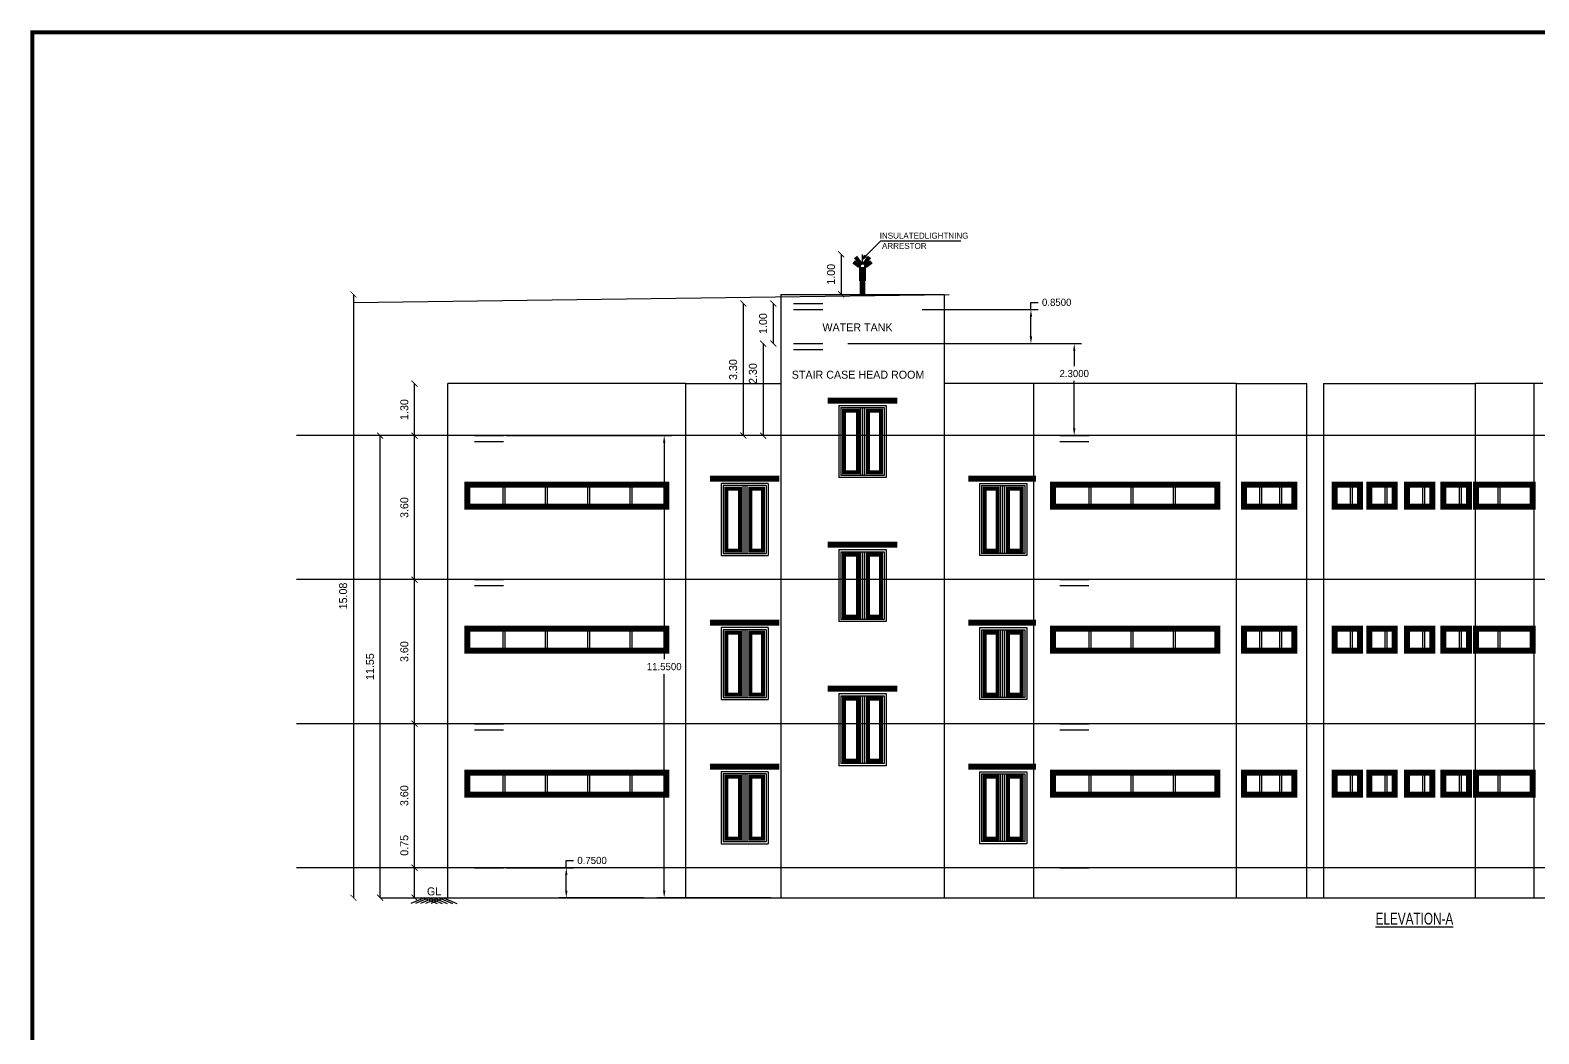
# Model space of a CAD drawing. Header units: metres. Extents: x 6101839 to 6102590, y -6659932 to -6659648.
# Drawn here: x 6101913.15 to 6101950.87, y -6659906.48 to -6659881.4 of the extents above; entities that cross this region are included whole.
import ezdxf

# ---------------------------------------------------------------- set-up
doc = ezdxf.new("R2010")
doc.units = ezdxf.units.M
doc.header["$LTSCALE"] = 500
doc.header["$MEASUREMENT"] = 0
doc.layers.get('0').update_dxf_attribs({"linetype": 'CONTINUOUS'})
doc.layers.get('Defpoints').update_dxf_attribs({"linetype": 'CONTINUOUS'})
for name, color, linetype in [('BLK_1_HT_OF_BLDG', 5, 'CONTINUOUS'), ('BLK_1_PLINTH_HEIGHT', 7, 'CONTINUOUS'), ('BLK_1_ROOF_WATER_TANK_HT', 235, 'CONTINUOUS'), ('BLK_1_STAIR_HEADROOM', 55, 'CONTINUOUS'), ('ED', 30, 'CONTINUOUS'), ('HATCH', 15, 'CONTINUOUS'), ('T E X T', 7, 'CONTINUOUS'), ('TEXT', 4, 'CONTINUOUS'), ('TITLE', 7, 'CONTINUOUS'), ('W A L L', 125, 'CONTINUOUS'), ('wall1', 125, 'CONTINUOUS'), ('WIN', 252, 'CONTINUOUS')]:
    doc.layers.add(name, color=color, linetype=linetype)
doc.styles.get("Standard").update_dxf_attribs({"font": 'GOTHIC.TTF'})
doc.styles.add('TITLE1', font='GOTHIC.TTF', dxfattribs={"width": 0.75, "height": 0.2})
doc.styles.add('USA TEXT', font='GOTHIC.TTF')
doc.dimstyles.new('1-100-ED', dxfattribs={"dimtxt": 0.2, "dimasz": 0.15, "dimexe": 0.18, "dimexo": 0.0625, "dimgap": 0.15, "dimtad": 1, "dimzin": 0, "dimdsep": 46, "dimtxsty": 'USA TEXT', "dimblk": 'ARCHTICK', "dimcen": 0.1, "dimse1": 1, "dimse2": 1, "dimclrd": 256, "dimclrt": 256, "dimadec": 0, "dimazin": 0, "dimtfac": 1, "dimtofl": 0, "dimtmove": 0, "dimatfit": 3, "dimldrblk": 'ARCHTICK', "dimfxl": 0.18, "dimtolj": 1, "dimtzin": 0, "dimarcsym": 0})
doc.dimstyles.get("Standard").update_dxf_attribs({"dimtxt": 0.18, "dimasz": 0.18, "dimexe": 0.18, "dimexo": 0.0625, "dimgap": 0.09, "dimtad": 0, "dimtih": 1, "dimtoh": 1, "dimdec": 4, "dimzin": 0, "dimdsep": 46, "dimtxsty": 'Standard', "dimcen": 0.09, "dimadec": 0, "dimazin": 0, "dimtfac": 1, "dimtdec": 4, "dimtofl": 0, "dimtmove": 0, "dimatfit": 3, "dimfxl": 1, "dimtolj": 1, "dimtzin": 0, "dimarcsym": 0})

# ---------------------------------------------------------------- blocks, each defined once
blk = doc.blocks.new('_ArchTick')
at = {"color": 0, "linetype": 'ByBlock', "const_width": 0.15}
blk.add_lwpolyline([(-0.5, -0.5), (0.5, 0.5)], dxfattribs=at)
blk = doc.blocks.new('*D38')
at = {"layer": 'Defpoints', "color": 0, "transparency": 16777216}
for p in [(6101922.761, -6659902.332), (6101923.593, -6659902.332), (6101923.593, -6659903.082)]:
    blk.add_point(p, dxfattribs=at)
at = {"layer": 'ED', "lineweight": -2, "transparency": 16777216}
for p, q in [((6101922.761, -6659902.332), (6101922.761, -6659901.363)), ((6101922.761, -6659903.082), (6101922.761, -6659902.332))]:
    blk.add_line(p, q, dxfattribs=at)
at = {"layer": 'ED', "lineweight": -2, "transparency": 16777216, "xscale": 0.15, "yscale": 0.15, "zscale": 0.15}
for p, rotation in [((6101922.761, -6659902.332), 90), ((6101922.761, -6659903.082), 270)]:
    blk.add_blockref('_ArchTick', p, dxfattribs=dict(at, rotation=rotation))
at = {"layer": 'ED', "transparency": 16777216, "insert": (6101922.506, -6659901.773), "char_height": 0.2, "attachment_point": 5, "rotation": 90, "style": 'USA TEXT'}
blk.add_mtext('\\A1;0.75', dxfattribs=at)
blk = doc.blocks.new('*D39')
at = {"layer": 'Defpoints', "color": 0, "transparency": 16777216}
for p in [(6101922.761, -6659898.732), (6101923.593, -6659898.732), (6101923.593, -6659902.332)]:
    blk.add_point(p, dxfattribs=at)
at = {"layer": 'ED', "lineweight": -2, "transparency": 16777216}
blk.add_line((6101922.761, -6659902.332), (6101922.761, -6659898.732), dxfattribs=at)
at = {"layer": 'ED', "lineweight": -2, "transparency": 16777216, "xscale": 0.15, "yscale": 0.15, "zscale": 0.15}
for p, rotation in [((6101922.761, -6659898.732), 90), ((6101922.761, -6659902.332), 270)]:
    blk.add_blockref('_ArchTick', p, dxfattribs=dict(at, rotation=rotation))
at = {"layer": 'ED', "transparency": 16777216, "insert": (6101922.506, -6659900.532), "char_height": 0.2, "attachment_point": 5, "rotation": 90, "style": 'USA TEXT'}
blk.add_mtext('\\A1;3.60', dxfattribs=at)
blk = doc.blocks.new('*D40')
at = {"layer": 'Defpoints', "color": 0, "transparency": 16777216}
for p in [(6101922.761, -6659895.132), (6101923.593, -6659895.132), (6101923.593, -6659898.732)]:
    blk.add_point(p, dxfattribs=at)
at = {"layer": 'ED', "lineweight": -2, "transparency": 16777216}
blk.add_line((6101922.761, -6659898.732), (6101922.761, -6659895.132), dxfattribs=at)
at = {"layer": 'ED', "lineweight": -2, "transparency": 16777216, "xscale": 0.15, "yscale": 0.15, "zscale": 0.15}
for p, rotation in [((6101922.761, -6659895.132), 90), ((6101922.761, -6659898.732), 270)]:
    blk.add_blockref('_ArchTick', p, dxfattribs=dict(at, rotation=rotation))
at = {"layer": 'ED', "transparency": 16777216, "insert": (6101922.506, -6659896.932), "char_height": 0.2, "attachment_point": 5, "rotation": 90, "style": 'USA TEXT'}
blk.add_mtext('\\A1;3.60', dxfattribs=at)
blk = doc.blocks.new('*D41')
at = {"layer": 'Defpoints', "color": 0, "transparency": 16777216}
for p in [(6101922.761, -6659891.532), (6101923.593, -6659891.532), (6101923.593, -6659895.132)]:
    blk.add_point(p, dxfattribs=at)
at = {"layer": 'ED', "lineweight": -2, "transparency": 16777216}
blk.add_line((6101922.761, -6659895.132), (6101922.761, -6659891.532), dxfattribs=at)
at = {"layer": 'ED', "lineweight": -2, "transparency": 16777216, "xscale": 0.15, "yscale": 0.15, "zscale": 0.15}
for p, rotation in [((6101922.761, -6659891.532), 90), ((6101922.761, -6659895.132), 270)]:
    blk.add_blockref('_ArchTick', p, dxfattribs=dict(at, rotation=rotation))
at = {"layer": 'ED', "transparency": 16777216, "insert": (6101922.506, -6659893.332), "char_height": 0.2, "attachment_point": 5, "rotation": 90, "style": 'USA TEXT'}
blk.add_mtext('\\A1;3.60', dxfattribs=at)
blk = doc.blocks.new('*D42')
at = {"layer": 'Defpoints', "color": 0, "transparency": 16777216}
for p in [(6101922.761, -6659890.232), (6101923.593, -6659890.232), (6101923.593, -6659891.532)]:
    blk.add_point(p, dxfattribs=at)
at = {"layer": 'ED', "lineweight": -2, "transparency": 16777216}
blk.add_line((6101922.761, -6659891.532), (6101922.761, -6659890.232), dxfattribs=at)
at = {"layer": 'ED', "lineweight": -2, "transparency": 16777216, "xscale": 0.15, "yscale": 0.15, "zscale": 0.15}
for p, rotation in [((6101922.761, -6659890.232), 90), ((6101922.761, -6659891.532), 270)]:
    blk.add_blockref('_ArchTick', p, dxfattribs=dict(at, rotation=rotation))
at = {"layer": 'ED', "transparency": 16777216, "insert": (6101922.506, -6659890.882), "char_height": 0.2, "attachment_point": 5, "rotation": 90, "style": 'USA TEXT'}
blk.add_mtext('\\A1;1.30', dxfattribs=at)
blk = doc.blocks.new('*D43')
at = {"layer": 'Defpoints', "color": 0, "transparency": 16777216}
for p in [(6101930.981, -6659888.232), (6101932.43, -6659888.232), (6101932.43, -6659891.532)]:
    blk.add_point(p, dxfattribs=at)
at = {"layer": 'ED', "lineweight": -2, "transparency": 16777216}
blk.add_line((6101930.981, -6659891.532), (6101930.981, -6659888.232), dxfattribs=at)
at = {"layer": 'ED', "lineweight": -2, "transparency": 16777216, "xscale": 0.15, "yscale": 0.15, "zscale": 0.15}
for p, rotation in [((6101930.981, -6659888.232), 90), ((6101930.981, -6659891.532), 270)]:
    blk.add_blockref('_ArchTick', p, dxfattribs=dict(at, rotation=rotation))
at = {"layer": 'ED', "transparency": 16777216, "insert": (6101930.726, -6659889.882), "char_height": 0.2, "attachment_point": 5, "rotation": 90, "style": 'USA TEXT'}
blk.add_mtext('\\A1;3.30', dxfattribs=at)
blk = doc.blocks.new('*D44')
at = {"layer": 'Defpoints', "color": 0, "transparency": 16777216}
for p in [(6101933.96, -6659887.002), (6101933.428, -6659888.002), (6101933.96, -6659888.002)]:
    blk.add_point(p, dxfattribs=at)
at = {"layer": 'ED', "lineweight": -2, "transparency": 16777216}
blk.add_line((6101933.428, -6659887.002), (6101933.428, -6659888.002), dxfattribs=at)
at = {"layer": 'ED', "lineweight": -2, "transparency": 16777216, "xscale": 0.15, "yscale": 0.15, "zscale": 0.15}
for p, rotation in [((6101933.428, -6659887.002), 90), ((6101933.428, -6659888.002), 270)]:
    blk.add_blockref('_ArchTick', p, dxfattribs=dict(at, rotation=rotation))
at = {"layer": 'ED', "transparency": 16777216, "insert": (6101933.173, -6659887.502), "char_height": 0.2, "attachment_point": 5, "rotation": 90, "style": 'USA TEXT'}
blk.add_mtext('\\A1;1.00', dxfattribs=at)
blk = doc.blocks.new('*D45')
at = {"layer": 'Defpoints', "color": 0, "transparency": 16777216}
for p in [(6101921.902, -6659891.532), (6101923.593, -6659891.532), (6101923.593, -6659903.082)]:
    blk.add_point(p, dxfattribs=at)
at = {"layer": 'ED', "lineweight": -2, "transparency": 16777216}
blk.add_line((6101921.902, -6659903.082), (6101921.902, -6659891.532), dxfattribs=at)
at = {"layer": 'ED', "lineweight": -2, "transparency": 16777216, "xscale": 0.15, "yscale": 0.15, "zscale": 0.15}
for p, rotation in [((6101921.902, -6659891.532), 90), ((6101921.902, -6659903.082), 270)]:
    blk.add_blockref('_ArchTick', p, dxfattribs=dict(at, rotation=rotation))
at = {"layer": 'ED', "transparency": 16777216, "insert": (6101921.649, -6659897.307), "char_height": 0.2, "attachment_point": 5, "rotation": 90, "style": 'USA TEXT'}
blk.add_mtext('\\A1;11.55', dxfattribs=at)
blk = doc.blocks.new('*D46')
at = {"layer": 'Defpoints', "color": 0, "transparency": 16777216}
for p in [(6101932.599, -6659888.232), (6101931.73, -6659889.232), (6101932.599, -6659889.232)]:
    blk.add_point(p, dxfattribs=at)
at = {"layer": 'ED', "lineweight": -2, "transparency": 16777216}
blk.add_line((6101931.73, -6659888.232), (6101931.73, -6659889.232), dxfattribs=at)
at = {"layer": 'ED', "lineweight": -2, "transparency": 16777216, "xscale": 0.15, "yscale": 0.15, "zscale": 0.15}
for p, rotation in [((6101931.73, -6659888.232), 90), ((6101931.73, -6659889.232), 270)]:
    blk.add_blockref('_ArchTick', p, dxfattribs=dict(at, rotation=rotation))
at = {"layer": 'ED', "transparency": 16777216, "insert": (6101931.475, -6659888.732), "char_height": 0.2, "attachment_point": 5, "rotation": 90, "style": 'USA TEXT'}
blk.add_mtext('\\A1;1.00', dxfattribs=at)
blk = doc.blocks.new('*D47')
at = {"layer": 'Defpoints', "color": 0, "transparency": 16777216}
for p in [(6101932.599, -6659889.232), (6101931.475, -6659891.532), (6101932.698, -6659891.532)]:
    blk.add_point(p, dxfattribs=at)
at = {"layer": 'ED', "lineweight": -2, "transparency": 16777216}
blk.add_line((6101931.475, -6659889.232), (6101931.475, -6659891.532), dxfattribs=at)
at = {"layer": 'ED', "lineweight": -2, "transparency": 16777216, "xscale": 0.15, "yscale": 0.15, "zscale": 0.15}
for p, rotation in [((6101931.475, -6659889.232), 90), ((6101931.475, -6659891.532), 270)]:
    blk.add_blockref('_ArchTick', p, dxfattribs=dict(at, rotation=rotation))
at = {"layer": 'ED', "transparency": 16777216, "insert": (6101931.22, -6659889.982), "char_height": 0.2, "attachment_point": 5, "rotation": 90, "style": 'USA TEXT'}
blk.add_mtext('\\A1;2.30', dxfattribs=at)
blk = doc.blocks.new('*D37')
at = {"layer": 'Defpoints', "color": 0, "transparency": 16777216}
for p in [(6101931.918, -6659888.002), (6101921.232, -6659903.082), (6101931.918, -6659903.082)]:
    blk.add_point(p, dxfattribs=at)
at = {"layer": 'ED', "lineweight": -2, "transparency": 16777216}
blk.add_line((6101921.232, -6659888.002), (6101921.232, -6659903.082), dxfattribs=at)
at = {"layer": 'ED', "lineweight": -2, "transparency": 16777216, "xscale": 0.15, "yscale": 0.15, "zscale": 0.15}
for p, rotation in [((6101921.232, -6659888.002), 90), ((6101921.232, -6659903.082), 270)]:
    blk.add_blockref('_ArchTick', p, dxfattribs=dict(at, rotation=rotation))
at = {"layer": 'ED', "transparency": 16777216, "insert": (6101920.977, -6659895.542), "char_height": 0.2, "attachment_point": 5, "rotation": 90, "style": 'USA TEXT'}
blk.add_mtext('\\A1;15.08', dxfattribs=at)
blk = doc.blocks.new('*D1274')
at = {"layer": 'BLK_1_STAIR_HEADROOM', "color": 0, "lineweight": -2, "transparency": 16777216}
for p, q in [((6101933.595, -6659889.232), (6101939.432, -6659889.232)), ((6101939.252, -6659889.412), (6101939.252, -6659889.798)), ((6101939.252, -6659891.352), (6101939.252, -6659890.167)), ((6101938.891, -6659891.532), (6101939.432, -6659891.532))]:
    blk.add_line(p, q, dxfattribs=at)
at = {"layer": 'BLK_1_STAIR_HEADROOM', "color": 0, "transparency": 16777216}
for points in [[(6101939.222, -6659889.412), (6101939.282, -6659889.412), (6101939.252, -6659889.232)], [(6101939.222, -6659891.352), (6101939.282, -6659891.352), (6101939.252, -6659891.532)]]:
    blk.add_solid(points, dxfattribs=at)
at = {"layer": 'Defpoints', "color": 0, "transparency": 16777216}
for p in [(6101933.532, -6659889.232), (6101939.252, -6659889.232), (6101938.828, -6659891.532)]:
    blk.add_point(p, dxfattribs=at)
at = {"layer": 'BLK_1_STAIR_HEADROOM', "color": 0, "transparency": 16777216, "insert": (6101939.252, -6659889.982), "char_height": 0.18, "attachment_point": 5}
blk.add_mtext('\\A1;2.3000', dxfattribs=at)
blk = doc.blocks.new('*D1275')
at = {"layer": 'BLK_1_HT_OF_BLDG', "color": 0, "lineweight": -2, "transparency": 16777216}
for p, q in [((6101925.05, -6659891.532), (6101929.182, -6659891.532)), ((6101929.002, -6659891.712), (6101929.002, -6659897.123)), ((6101929.002, -6659902.902), (6101929.002, -6659897.492)), ((6101931.664, -6659903.082), (6101928.822, -6659903.082))]:
    blk.add_line(p, q, dxfattribs=at)
at = {"layer": 'BLK_1_HT_OF_BLDG', "color": 0, "transparency": 16777216}
for points in [[(6101928.972, -6659891.712), (6101929.032, -6659891.712), (6101929.002, -6659891.532)], [(6101928.972, -6659902.902), (6101929.032, -6659902.902), (6101929.002, -6659903.082)]]:
    blk.add_solid(points, dxfattribs=at)
at = {"layer": 'Defpoints', "color": 0, "transparency": 16777216}
for p in [(6101924.988, -6659891.532), (6101929.002, -6659891.532), (6101931.727, -6659903.082)]:
    blk.add_point(p, dxfattribs=at)
at = {"layer": 'BLK_1_HT_OF_BLDG', "color": 0, "transparency": 16777216, "insert": (6101929.002, -6659897.307), "char_height": 0.18, "attachment_point": 5}
blk.add_mtext('\\A1;11.5500', dxfattribs=at)
blk = doc.blocks.new('*D1276')
at = {"layer": 'BLK_1_PLINTH_HEIGHT', "color": 0, "linetype": 'ByBlock', "lineweight": -2, "transparency": 16777216}
for p, q in [((6101925.05, -6659902.332), (6101926.735, -6659902.332)), ((6101926.555, -6659902.332), (6101926.555, -6659902.152)), ((6101926.555, -6659902.152), (6101926.735, -6659902.152)), ((6101926.555, -6659902.902), (6101926.555, -6659902.512)), ((6101928.498, -6659903.082), (6101926.375, -6659903.082))]:
    blk.add_line(p, q, dxfattribs=at)
at = {"layer": 'BLK_1_PLINTH_HEIGHT', "color": 0, "linetype": 'ByBlock', "transparency": 16777216}
for points in [[(6101926.525, -6659902.512), (6101926.585, -6659902.512), (6101926.555, -6659902.332)], [(6101926.525, -6659902.902), (6101926.585, -6659902.902), (6101926.555, -6659903.082)]]:
    blk.add_solid(points, dxfattribs=at)
at = {"layer": 'Defpoints', "color": 0, "linetype": 'ByBlock', "transparency": 16777216}
for p in [(6101924.988, -6659902.332), (6101926.555, -6659902.332), (6101928.561, -6659903.082)]:
    blk.add_point(p, dxfattribs=at)
at = {"layer": 'BLK_1_PLINTH_HEIGHT', "color": 0, "linetype": 'ByBlock', "transparency": 16777216, "insert": (6101927.199, -6659902.152), "char_height": 0.18, "attachment_point": 5}
blk.add_mtext('\\A1;0.7500', dxfattribs=at)
blk = doc.blocks.new('*D1278')
at = {"layer": 'BLK_1_ROOF_WATER_TANK_HT', "color": 0, "lineweight": -2, "transparency": 16777216}
for p, q in [((6101935.452, -6659888.382), (6101938.35, -6659888.382)), ((6101938.17, -6659888.382), (6101938.17, -6659888.202)), ((6101938.17, -6659888.202), (6101938.35, -6659888.202)), ((6101938.17, -6659889.052), (6101938.17, -6659888.562)), ((6101935.452, -6659889.232), (6101938.35, -6659889.232))]:
    blk.add_line(p, q, dxfattribs=at)
at = {"layer": 'BLK_1_ROOF_WATER_TANK_HT', "color": 0, "transparency": 16777216}
for points in [[(6101938.14, -6659888.562), (6101938.2, -6659888.562), (6101938.17, -6659888.382)], [(6101938.14, -6659889.052), (6101938.2, -6659889.052), (6101938.17, -6659889.232)]]:
    blk.add_solid(points, dxfattribs=at)
at = {"layer": 'Defpoints', "color": 0, "transparency": 16777216}
for p in [(6101935.389, -6659888.382), (6101938.17, -6659888.382), (6101935.389, -6659889.232)]:
    blk.add_point(p, dxfattribs=at)
at = {"layer": 'BLK_1_ROOF_WATER_TANK_HT', "color": 0, "transparency": 16777216, "insert": (6101938.814, -6659888.202), "char_height": 0.18, "attachment_point": 5}
blk.add_mtext('\\A1;0.8500', dxfattribs=at)

msp = doc.modelspace()

# ---------------------------------------------------------------- hatches: boundary and pattern name
at = {"layer": 'ED'}
h = msp.add_hatch(color=256, dxfattribs=at)
h.paths.add_polyline_path([(6101934.0283, -6659887.05129), (6101933.95971, -6659887.11988), (6101934.05694, -6659887.05801)])
h.paths.add_polyline_path([(6101934.02159, -6659887.02265), (6101933.95971, -6659887.11988), (6101934.0283, -6659887.05129)])

# ---------------------------------------------------------------- linework, layer by layer
at = {"layer": 'ED', "linetype": 'ByBlock'}
for p, q in [((6101933.95971, -6659887.11988), (6101934.41792, -6659886.66167)), ((6101934.41792, -6659886.66167), (6101936.41595, -6659886.66167)), ((6101933.95971, -6659887.11988), (6101934.02159, -6659887.02265)), ((6101933.95971, -6659887.11988), (6101934.05694, -6659887.05801)), ((6101934.02159, -6659887.02265), (6101934.0283, -6659887.05129)), ((6101934.05694, -6659887.05801), (6101934.0283, -6659887.05129))]:
    msp.add_line(p, q, dxfattribs=at)
at = {"layer": 'ED', "color": 14, "linetype": 'ByBlock'}
msp.add_line((6101933.99763, -6659887.36556), (6101933.92179, -6659887.36556), dxfattribs=at)
at = {"layer": 'ED', "linetype": 'ByBlock', "ltscale": 5}
msp.add_line((6101921.2321, -6659888.20231), (6101936.12214, -6659888.00231), dxfattribs=at)
at = {"layer": 'ED', "color": 205, "linetype": 'ByBlock'}
for p, q in [((6101931.91773, -6659888.00231), (6101931.91773, -6659903.08231)), ((6101931.91773, -6659888.00231), (6101936.0017, -6659888.00231)), ((6101936.0017, -6659888.00231), (6101936.0017, -6659903.08231)), ((6101933.37067, -6659890.78231), (6101934.54875, -6659890.78231)), ((6101933.37067, -6659890.78231), (6101933.37067, -6659892.58231)), ((6101933.97067, -6659892.5312), (6101933.97067, -6659890.83342)), ((6101934.54875, -6659890.78231), (6101934.54875, -6659892.58231)), ((6101934.54875, -6659892.58231), (6101933.37067, -6659892.58231)), ((6101933.37067, -6659894.38231), (6101934.54875, -6659894.38231)), ((6101933.37067, -6659894.38231), (6101933.37067, -6659896.18231)), ((6101933.97067, -6659896.1312), (6101933.97067, -6659894.43342)), ((6101934.54875, -6659894.38231), (6101934.54875, -6659896.18231)), ((6101934.54875, -6659896.18231), (6101933.37067, -6659896.18231)), ((6101933.37067, -6659897.98231), (6101934.54875, -6659897.98231)), ((6101933.37067, -6659897.98231), (6101933.37067, -6659899.78231)), ((6101933.97067, -6659899.7312), (6101933.97067, -6659898.03342)), ((6101934.54875, -6659897.98231), (6101934.54875, -6659899.78231)), ((6101934.54875, -6659899.78231), (6101933.37067, -6659899.78231))]:
    msp.add_line(p, q, dxfattribs=at)
at = {"layer": 'ED', "color": 251, "linetype": 'ByBlock'}
for p, q in [((6101929.54075, -6659890.23231), (6101931.91773, -6659890.23231)), ((6101938.24546, -6659890.23231), (6101936.0017, -6659890.23231)), ((6101945.48606, -6659890.23231), (6101945.48606, -6659903.08231)), ((6101945.48606, -6659890.23231), (6101949.27451, -6659890.23231)), ((6101949.27451, -6659890.23231), (6101949.27451, -6659903.08231)), ((6101950.73912, -6659890.23231), (6101950.73912, -6659903.08231)), ((6101950.9649, -6659890.23231), (6101950.73912, -6659890.23231)), ((6101931.60371, -6659892.73231), (6101930.42564, -6659892.73231)), ((6101930.42564, -6659892.73231), (6101930.42564, -6659894.53231)), ((6101931.02564, -6659894.4812), (6101931.02564, -6659892.78342)), ((6101931.60371, -6659892.73231), (6101931.60371, -6659894.53231)), ((6101936.88661, -6659892.73231), (6101938.06468, -6659892.73231)), ((6101936.88661, -6659892.73231), (6101936.88661, -6659894.53231)), ((6101937.46468, -6659894.4812), (6101937.46468, -6659892.78342)), ((6101938.06468, -6659892.73231), (6101938.06468, -6659894.53231)), ((6101930.42564, -6659894.53231), (6101931.60371, -6659894.53231)), ((6101938.06468, -6659894.53231), (6101936.88661, -6659894.53231)), ((6101931.60371, -6659896.33231), (6101930.42564, -6659896.33231)), ((6101930.42564, -6659896.33231), (6101930.42564, -6659898.13231)), ((6101931.60371, -6659896.33231), (6101931.60371, -6659898.13231)), ((6101936.88661, -6659896.33231), (6101938.06468, -6659896.33231)), ((6101936.88661, -6659896.33231), (6101936.88661, -6659898.13231)), ((6101938.06468, -6659896.33231), (6101938.06468, -6659898.13231)), ((6101930.42564, -6659898.13231), (6101931.60371, -6659898.13231)), ((6101938.06468, -6659898.13231), (6101936.88661, -6659898.13231)), ((6101931.60371, -6659899.93231), (6101930.42564, -6659899.93231)), ((6101930.42564, -6659899.93231), (6101930.42564, -6659901.73231)), ((6101931.60371, -6659899.93231), (6101931.60371, -6659901.73231)), ((6101936.88661, -6659899.93231), (6101938.06468, -6659899.93231)), ((6101936.88661, -6659899.93231), (6101936.88661, -6659901.73231)), ((6101938.06468, -6659899.93231), (6101938.06468, -6659901.73231)), ((6101930.42564, -6659901.73231), (6101931.60371, -6659901.73231)), ((6101938.06468, -6659901.73231), (6101936.88661, -6659901.73231))]:
    msp.add_line(p, q, dxfattribs=at)
at = {"layer": 'ED', "color": 252, "linetype": 'ByBlock'}
for p in [(6101943.30996, -6659890.23231), (6101945.06743, -6659903.08231)]:
    msp.add_line(p, (6101945.06743, -6659890.23231), dxfattribs=at)
at = {"layer": 'ED', "color": 250, "linetype": 'ByBlock'}
for p, q in [((6101950.73912, -6659890.23231), (6101949.27451, -6659890.23231)), ((6101977.49923, -6659891.53231), (6101919.80909, -6659891.53231)), ((6101977.49923, -6659895.13231), (6101919.80909, -6659895.13231)), ((6101977.49923, -6659898.73231), (6101919.80909, -6659898.73231)), ((6101977.49923, -6659902.33231), (6101919.80909, -6659902.33231))]:
    msp.add_line(p, q, dxfattribs=at)
at = {"layer": 'ED', "color": 233, "const_width": 0.1}
for points in [[(6101933.13992, -6659890.63231), (6101934.77803, -6659890.63231), (6101934.77803, -6659890.68231), (6101933.13992, -6659890.68231)], [(6101933.13992, -6659894.23231), (6101934.77803, -6659894.23231), (6101934.77803, -6659894.28231), (6101933.13992, -6659894.28231)], [(6101933.13992, -6659897.83231), (6101934.77803, -6659897.83231), (6101934.77803, -6659897.88231), (6101933.13992, -6659897.88231)]]:
    msp.add_lwpolyline(points, close=True, dxfattribs=at)
at = {"layer": 'ED', "color": 205, "const_width": 0.1}
for points in [[(6101931.83447, -6659892.58231), (6101930.19636, -6659892.58231), (6101930.19636, -6659892.63231), (6101931.83447, -6659892.63231)], [(6101936.65585, -6659892.58231), (6101938.24546, -6659892.58231), (6101938.24546, -6659892.63231), (6101936.65585, -6659892.63231)], [(6101931.83447, -6659896.18231), (6101930.19636, -6659896.18231), (6101930.19636, -6659896.23231), (6101931.83447, -6659896.23231)], [(6101936.65585, -6659896.18231), (6101938.24546, -6659896.18231), (6101938.24546, -6659896.23231), (6101936.65585, -6659896.23231)], [(6101931.83447, -6659899.78231), (6101930.19636, -6659899.78231), (6101930.19636, -6659899.83231), (6101931.83447, -6659899.83231)], [(6101936.65585, -6659899.78231), (6101938.24546, -6659899.78231), (6101938.24546, -6659899.83231), (6101936.65585, -6659899.83231)]]:
    msp.add_lwpolyline(points, close=True, dxfattribs=at)
at = {"layer": 'ED', "color": 252, "const_width": 0.1}
for points in [[(6101943.46792, -6659893.33231), (6101944.77624, -6659893.33231), (6101944.77624, -6659892.73231), (6101943.46792, -6659892.73231)], [(6101945.73627, -6659893.33231), (6101946.42137, -6659893.33231), (6101946.42137, -6659892.73231), (6101945.73627, -6659892.73231)], [(6101946.60223, -6659893.33231), (6101947.28733, -6659893.33231), (6101947.28733, -6659892.73231), (6101946.60223, -6659892.73231)], [(6101947.54705, -6659893.33231), (6101948.23215, -6659893.33231), (6101948.23215, -6659892.73231), (6101947.54705, -6659892.73231)], [(6101948.45763, -6659893.33231), (6101949.14273, -6659893.33231), (6101949.14273, -6659892.73231), (6101948.45763, -6659892.73231)], [(6101943.46792, -6659896.93231), (6101944.77624, -6659896.93231), (6101944.77624, -6659896.33231), (6101943.46792, -6659896.33231)], [(6101945.73627, -6659896.93231), (6101946.42137, -6659896.93231), (6101946.42137, -6659896.33231), (6101945.73627, -6659896.33231)], [(6101946.60223, -6659896.93231), (6101947.28733, -6659896.93231), (6101947.28733, -6659896.33231), (6101946.60223, -6659896.33231)], [(6101947.54705, -6659896.93231), (6101948.23215, -6659896.93231), (6101948.23215, -6659896.33231), (6101947.54705, -6659896.33231)], [(6101948.45763, -6659896.93231), (6101949.14273, -6659896.93231), (6101949.14273, -6659896.33231), (6101948.45763, -6659896.33231)], [(6101943.46792, -6659900.53231), (6101944.77624, -6659900.53231), (6101944.77624, -6659899.93231), (6101943.46792, -6659899.93231)], [(6101945.73627, -6659900.53231), (6101946.42137, -6659900.53231), (6101946.42137, -6659899.93231), (6101945.73627, -6659899.93231)], [(6101946.60223, -6659900.53231), (6101947.28733, -6659900.53231), (6101947.28733, -6659899.93231), (6101946.60223, -6659899.93231)], [(6101947.54705, -6659900.53231), (6101948.23215, -6659900.53231), (6101948.23215, -6659899.93231), (6101947.54705, -6659899.93231)], [(6101948.45763, -6659900.53231), (6101949.14273, -6659900.53231), (6101949.14273, -6659899.93231), (6101948.45763, -6659899.93231)]]:
    msp.add_lwpolyline(points, close=True, dxfattribs=at)
at = {"layer": 'ED', "color": 251, "const_width": 0.1}
for points in [[(6101943.51792, -6659893.28231), (6101944.72624, -6659893.28231), (6101944.72624, -6659892.78231), (6101943.51792, -6659892.78231)], [(6101945.78627, -6659893.28231), (6101946.37137, -6659893.28231), (6101946.37137, -6659892.78231), (6101945.78627, -6659892.78231)], [(6101946.65223, -6659893.28231), (6101947.23733, -6659893.28231), (6101947.23733, -6659892.78231), (6101946.65223, -6659892.78231)], [(6101947.59705, -6659893.28231), (6101948.18215, -6659893.28231), (6101948.18215, -6659892.78231), (6101947.59705, -6659892.78231)], [(6101948.50763, -6659893.28231), (6101949.09273, -6659893.28231), (6101949.09273, -6659892.78231), (6101948.50763, -6659892.78231)], [(6101943.51792, -6659896.88231), (6101944.72624, -6659896.88231), (6101944.72624, -6659896.38231), (6101943.51792, -6659896.38231)], [(6101945.78627, -6659896.88231), (6101946.37137, -6659896.88231), (6101946.37137, -6659896.38231), (6101945.78627, -6659896.38231)], [(6101946.65223, -6659896.88231), (6101947.23733, -6659896.88231), (6101947.23733, -6659896.38231), (6101946.65223, -6659896.38231)], [(6101947.59705, -6659896.88231), (6101948.18215, -6659896.88231), (6101948.18215, -6659896.38231), (6101947.59705, -6659896.38231)], [(6101948.50763, -6659896.88231), (6101949.09273, -6659896.88231), (6101949.09273, -6659896.38231), (6101948.50763, -6659896.38231)], [(6101943.51792, -6659900.48231), (6101944.72624, -6659900.48231), (6101944.72624, -6659899.98231), (6101943.51792, -6659899.98231)], [(6101945.78627, -6659900.48231), (6101946.37137, -6659900.48231), (6101946.37137, -6659899.98231), (6101945.78627, -6659899.98231)], [(6101946.65223, -6659900.48231), (6101947.23733, -6659900.48231), (6101947.23733, -6659899.98231), (6101946.65223, -6659899.98231)], [(6101947.59705, -6659900.48231), (6101948.18215, -6659900.48231), (6101948.18215, -6659899.98231), (6101947.59705, -6659899.98231)], [(6101948.50763, -6659900.48231), (6101949.09273, -6659900.48231), (6101949.09273, -6659899.98231), (6101948.50763, -6659899.98231)]]:
    msp.add_lwpolyline(points, close=True, dxfattribs=at)
at = {"layer": 'ED', "color": 250, "const_width": 0.1}
for points in [[(6101949.27451, -6659893.33231), (6101950.73912, -6659893.33231), (6101950.73912, -6659892.73231), (6101949.27451, -6659892.73231)], [(6101949.32451, -6659893.28231), (6101950.68912, -6659893.28231), (6101950.68912, -6659892.78231), (6101949.32451, -6659892.78231)], [(6101949.27451, -6659896.93231), (6101950.73912, -6659896.93231), (6101950.73912, -6659896.33231), (6101949.27451, -6659896.33231)], [(6101949.32451, -6659896.88231), (6101950.68912, -6659896.88231), (6101950.68912, -6659896.38231), (6101949.32451, -6659896.38231)], [(6101949.27451, -6659900.53231), (6101950.73912, -6659900.53231), (6101950.73912, -6659899.93231), (6101949.27451, -6659899.93231)], [(6101949.32451, -6659900.48231), (6101950.68912, -6659900.48231), (6101950.68912, -6659899.98231), (6101949.32451, -6659899.98231)]]:
    msp.add_lwpolyline(points, close=True, dxfattribs=at)
at = {"layer": 'HATCH', "color": 14, "linetype": 'ByBlock'}
for p, q in [((6101933.95971, -6659887.21745), (6101933.95971, -6659887.00231)), ((6101933.99763, -6659887.61556), (6101933.92179, -6659887.61556))]:
    msp.add_line(p, q, dxfattribs=at)
at = {"layer": 'HATCH', "color": 14, "const_width": 0.1}
for points in [[(6101933.88635, -6659887.30161), (6101933.73587, -6659887.19006)], [(6101933.91196, -6659887.2349), (6101933.78575, -6659887.06757)], [(6101934.00747, -6659887.2349), (6101934.13368, -6659887.06757)], [(6101934.03308, -6659887.30161), (6101934.18356, -6659887.19006)]]:
    msp.add_lwpolyline(points, dxfattribs=at)
for points in [[(6101933.92179, -6659887.61556), (6101933.99763, -6659887.61556), (6101933.99763, -6659887.36556), (6101933.92179, -6659887.36556)], [(6101933.97867, -6659887.61556), (6101933.94075, -6659887.61556), (6101933.94075, -6659888.00231), (6101933.97867, -6659888.00231)]]:
    msp.add_lwpolyline(points, close=True, dxfattribs=at)
at = {"layer": 'HATCH', "color": 14}
for radius in [0.07406, 0.05385]:
    msp.add_circle((6101933.95971, -6659887.29151), radius, dxfattribs=at)
at = {"layer": 'TITLE', "color": 12, "const_width": 0.1}
msp.add_lwpolyline([(6101913.2025, -6659931.51862), (6101993.0975, -6659931.51862), (6101993.0975, -6659881.44954), (6101913.2025, -6659881.44954)], close=True, dxfattribs=at)
at = {"layer": 'W A L L', "color": 251, "linetype": 'ByBlock'}
for p, q in [((6101932.23473, -6659888.23231), (6101932.9637, -6659888.23231)), ((6101932.23473, -6659888.38231), (6101932.9637, -6659888.38231)), ((6101932.23473, -6659889.23231), (6101932.9637, -6659889.23231)), ((6101932.23473, -6659889.38231), (6101932.9637, -6659889.38231)), ((6101924.25897, -6659891.53231), (6101924.98795, -6659891.53231)), ((6101924.25897, -6659891.68231), (6101924.98795, -6659891.68231)), ((6101938.89097, -6659891.53231), (6101939.61995, -6659891.53231)), ((6101938.89097, -6659891.68231), (6101939.61995, -6659891.68231)), ((6101924.25897, -6659895.13231), (6101924.98795, -6659895.13231)), ((6101938.89097, -6659895.13231), (6101939.61995, -6659895.13231)), ((6101924.25897, -6659895.28231), (6101924.98795, -6659895.28231)), ((6101938.89097, -6659895.28231), (6101939.61995, -6659895.28231)), ((6101924.25897, -6659898.73231), (6101924.98795, -6659898.73231)), ((6101924.25897, -6659898.88231), (6101924.98795, -6659898.88231)), ((6101938.89097, -6659898.73231), (6101939.61995, -6659898.73231)), ((6101938.89097, -6659898.88231), (6101939.61995, -6659898.88231)), ((6101924.25897, -6659902.33231), (6101924.98795, -6659902.33231)), ((6101938.89097, -6659902.33231), (6101939.61995, -6659902.33231))]:
    msp.add_line(p, q, dxfattribs=at)
at = {"layer": 'W A L L', "color": 14, "linetype": 'ByBlock'}
for p, q in [((6101923.59263, -6659903.08231), (6101923.59263, -6659890.23231)), ((6101929.54075, -6659890.23231), (6101923.59263, -6659890.23231)), ((6101929.54075, -6659903.08231), (6101929.54075, -6659890.23231))]:
    msp.add_line(p, q, dxfattribs=at)
at = {"layer": 'W A L L', "color": 56, "linetype": 'ByBlock'}
for p, q in [((6101938.24546, -6659903.08231), (6101938.24546, -6659890.23231)), ((6101943.30996, -6659890.23231), (6101938.24546, -6659890.23231)), ((6101943.30996, -6659903.08231), (6101943.30996, -6659890.23231))]:
    msp.add_line(p, q, dxfattribs=at)
at = {"layer": 'W A L L', "color": 250, "linetype": 'ByBlock'}
for p, q in [((6101924.96926, -6659892.78231), (6101924.96926, -6659893.28231)), ((6101925.01926, -6659892.78231), (6101925.01926, -6659893.28231)), ((6101926.02649, -6659892.78231), (6101926.02649, -6659893.28231)), ((6101926.07649, -6659892.78231), (6101926.07649, -6659893.28231)), ((6101927.08373, -6659892.78231), (6101927.08373, -6659893.28231)), ((6101927.13373, -6659892.78231), (6101927.13373, -6659893.28231)), ((6101928.14096, -6659892.78231), (6101928.14096, -6659893.28231)), ((6101928.19096, -6659892.78231), (6101928.19096, -6659893.28231)), ((6101939.61366, -6659892.78231), (6101939.61366, -6659893.28231)), ((6101939.66366, -6659892.78231), (6101939.66366, -6659893.28231)), ((6101940.6709, -6659892.78231), (6101940.6709, -6659893.28231)), ((6101940.7209, -6659892.78231), (6101940.7209, -6659893.28231)), ((6101941.72813, -6659892.78231), (6101941.72813, -6659893.28231)), ((6101941.77813, -6659892.78231), (6101941.77813, -6659893.28231)), ((6101943.88255, -6659892.78231), (6101943.88255, -6659893.28231)), ((6101943.93255, -6659892.78231), (6101943.93255, -6659893.28231)), ((6101944.38455, -6659892.78231), (6101944.38455, -6659893.28231)), ((6101944.43455, -6659892.78231), (6101944.43455, -6659893.28231)), ((6101946.1509, -6659892.78231), (6101946.1509, -6659893.28231)), ((6101946.2009, -6659892.78231), (6101946.2009, -6659893.28231)), ((6101947.01686, -6659892.78231), (6101947.01686, -6659893.28231)), ((6101947.06686, -6659892.78231), (6101947.06686, -6659893.28231)), ((6101947.96168, -6659892.78231), (6101947.96168, -6659893.28231)), ((6101948.01168, -6659892.78231), (6101948.01168, -6659893.28231)), ((6101948.87226, -6659892.78231), (6101948.87226, -6659893.28231)), ((6101948.92226, -6659892.78231), (6101948.92226, -6659893.28231)), ((6101949.84566, -6659892.78231), (6101949.84566, -6659893.28231)), ((6101949.89566, -6659892.78231), (6101949.89566, -6659893.28231)), ((6101924.96928, -6659896.38231), (6101924.96928, -6659896.88231)), ((6101925.01928, -6659896.38231), (6101925.01928, -6659896.88231)), ((6101926.02652, -6659896.38231), (6101926.02652, -6659896.88231)), ((6101926.07652, -6659896.38231), (6101926.07652, -6659896.88231)), ((6101927.08375, -6659896.38231), (6101927.08375, -6659896.88231)), ((6101927.13375, -6659896.38231), (6101927.13375, -6659896.88231)), ((6101928.14098, -6659896.38231), (6101928.14098, -6659896.88231)), ((6101928.19098, -6659896.38231), (6101928.19098, -6659896.88231)), ((6101939.61366, -6659896.38231), (6101939.61366, -6659896.88231)), ((6101939.66366, -6659896.38231), (6101939.66366, -6659896.88231)), ((6101940.6709, -6659896.38231), (6101940.6709, -6659896.88231)), ((6101940.7209, -6659896.38231), (6101940.7209, -6659896.88231)), ((6101941.72813, -6659896.38231), (6101941.72813, -6659896.88231)), ((6101941.77813, -6659896.38231), (6101941.77813, -6659896.88231)), ((6101943.88255, -6659896.38231), (6101943.88255, -6659896.88231)), ((6101943.93255, -6659896.38231), (6101943.93255, -6659896.88231)), ((6101944.38455, -6659896.38231), (6101944.38455, -6659896.88231)), ((6101944.43455, -6659896.38231), (6101944.43455, -6659896.88231)), ((6101946.1509, -6659896.38231), (6101946.1509, -6659896.88231)), ((6101946.2009, -6659896.38231), (6101946.2009, -6659896.88231)), ((6101947.01686, -6659896.38231), (6101947.01686, -6659896.88231)), ((6101947.06686, -6659896.38231), (6101947.06686, -6659896.88231)), ((6101947.96168, -6659896.38231), (6101947.96168, -6659896.88231)), ((6101948.01168, -6659896.38231), (6101948.01168, -6659896.88231)), ((6101948.87226, -6659896.38231), (6101948.87226, -6659896.88231)), ((6101948.92226, -6659896.38231), (6101948.92226, -6659896.88231)), ((6101949.84566, -6659896.38231), (6101949.84566, -6659896.88231)), ((6101949.89566, -6659896.38231), (6101949.89566, -6659896.88231)), ((6101924.96928, -6659899.98231), (6101924.96928, -6659900.48231)), ((6101925.01928, -6659899.98231), (6101925.01928, -6659900.48231)), ((6101926.02652, -6659899.98231), (6101926.02652, -6659900.48231)), ((6101926.07652, -6659899.98231), (6101926.07652, -6659900.48231)), ((6101927.08375, -6659899.98231), (6101927.08375, -6659900.48231)), ((6101927.13375, -6659899.98231), (6101927.13375, -6659900.48231)), ((6101928.14098, -6659899.98231), (6101928.14098, -6659900.48231)), ((6101928.19098, -6659899.98231), (6101928.19098, -6659900.48231)), ((6101939.61366, -6659899.98231), (6101939.61366, -6659900.48231)), ((6101939.66366, -6659899.98231), (6101939.66366, -6659900.48231)), ((6101940.6709, -6659899.98231), (6101940.6709, -6659900.48231)), ((6101940.7209, -6659899.98231), (6101940.7209, -6659900.48231)), ((6101941.72813, -6659899.98231), (6101941.72813, -6659900.48231)), ((6101941.77813, -6659899.98231), (6101941.77813, -6659900.48231)), ((6101943.88255, -6659899.98231), (6101943.88255, -6659900.48231)), ((6101943.93255, -6659899.98231), (6101943.93255, -6659900.48231)), ((6101944.38455, -6659899.98231), (6101944.38455, -6659900.48231)), ((6101944.43455, -6659899.98231), (6101944.43455, -6659900.48231)), ((6101946.1509, -6659899.98231), (6101946.1509, -6659900.48231)), ((6101946.2009, -6659899.98231), (6101946.2009, -6659900.48231)), ((6101947.01686, -6659899.98231), (6101947.01686, -6659900.48231)), ((6101947.06686, -6659899.98231), (6101947.06686, -6659900.48231)), ((6101947.96168, -6659899.98231), (6101947.96168, -6659900.48231)), ((6101948.01168, -6659899.98231), (6101948.01168, -6659900.48231)), ((6101948.87226, -6659899.98231), (6101948.87226, -6659900.48231)), ((6101948.92226, -6659899.98231), (6101948.92226, -6659900.48231)), ((6101949.84566, -6659899.98231), (6101949.84566, -6659900.48231)), ((6101949.89566, -6659899.98231), (6101949.89566, -6659900.48231))]:
    msp.add_line(p, q, dxfattribs=at)
at = {"layer": 'W A L L', "linetype": 'ByBlock'}
msp.add_line((6101921.90195, -6659903.08231), (6101976.87771, -6659903.08231), dxfattribs=at)
at = {"layer": 'W A L L', "color": 14, "const_width": 0.1}
for points in [[(6101924.05265, -6659893.33231), (6101929.08077, -6659893.33231), (6101929.08077, -6659892.73231), (6101924.05265, -6659892.73231)], [(6101924.05265, -6659896.93231), (6101929.08077, -6659896.93231), (6101929.08077, -6659896.33231), (6101924.05265, -6659896.33231)], [(6101924.05265, -6659900.53231), (6101929.08077, -6659900.53231), (6101929.08077, -6659899.93231), (6101924.05265, -6659899.93231)]]:
    msp.add_lwpolyline(points, close=True, dxfattribs=at)
at = {"layer": 'W A L L', "color": 251, "const_width": 0.1}
for points in [[(6101924.10265, -6659893.28231), (6101929.03077, -6659893.28231), (6101929.03077, -6659892.78231), (6101924.10265, -6659892.78231)], [(6101938.74703, -6659893.28231), (6101942.80835, -6659893.28231), (6101942.80835, -6659892.78231), (6101938.74703, -6659892.78231)], [(6101924.10265, -6659896.88231), (6101929.03077, -6659896.88231), (6101929.03077, -6659896.38231), (6101924.10265, -6659896.38231)], [(6101938.74703, -6659896.88231), (6101942.80835, -6659896.88231), (6101942.80835, -6659896.38231), (6101938.74703, -6659896.38231)], [(6101924.10265, -6659900.48231), (6101929.03077, -6659900.48231), (6101929.03077, -6659899.98231), (6101924.10265, -6659899.98231)], [(6101938.74703, -6659900.48231), (6101942.80835, -6659900.48231), (6101942.80835, -6659899.98231), (6101938.74703, -6659899.98231)]]:
    msp.add_lwpolyline(points, close=True, dxfattribs=at)
at = {"layer": 'W A L L', "color": 56, "const_width": 0.1}
for points in [[(6101938.69703, -6659893.33231), (6101942.85835, -6659893.33231), (6101942.85835, -6659892.73231), (6101938.69703, -6659892.73231)], [(6101938.69703, -6659896.93231), (6101942.85835, -6659896.93231), (6101942.85835, -6659896.33231), (6101938.69703, -6659896.33231)], [(6101938.69703, -6659900.53231), (6101942.85835, -6659900.53231), (6101942.85835, -6659899.93231), (6101938.69703, -6659899.93231)]]:
    msp.add_lwpolyline(points, close=True, dxfattribs=at)
at = {"layer": 'wall1', "color": 56, "linetype": 'ByBlock'}
for p, q in [((6101923.00642, -6659903.08231), (6101922.67221, -6659903.22767)), ((6101923.11698, -6659903.08231), (6101922.78278, -6659903.22767)), ((6101923.24513, -6659903.08231), (6101922.91093, -6659903.22767)), ((6101922.98882, -6659903.08231), (6101923.32303, -6659903.22767)), ((6101923.37329, -6659903.08231), (6101923.03909, -6659903.22767)), ((6101923.11698, -6659903.08231), (6101923.45118, -6659903.22767)), ((6101923.50145, -6659903.08231), (6101923.16724, -6659903.22767)), ((6101923.24513, -6659903.08231), (6101923.57934, -6659903.22767)), ((6101923.37329, -6659903.08231), (6101923.70749, -6659903.22767)), ((6101923.48385, -6659903.08231), (6101923.81805, -6659903.22767))]:
    msp.add_line(p, q, dxfattribs=at)
at = {"layer": 'WIN', "color": 251, "linetype": 'ByBlock'}
for p, q in [((6101933.42178, -6659890.83342), (6101934.49764, -6659890.83342)), ((6101933.42178, -6659890.83342), (6101933.42178, -6659892.5312)), ((6101933.91956, -6659892.5312), (6101933.91956, -6659890.83342)), ((6101934.02178, -6659892.5312), (6101934.02178, -6659890.83342)), ((6101934.49764, -6659890.83342), (6101934.49764, -6659892.5312)), ((6101934.49764, -6659892.5312), (6101933.42178, -6659892.5312)), ((6101933.42178, -6659894.43342), (6101934.49764, -6659894.43342)), ((6101933.42178, -6659894.43342), (6101933.42178, -6659896.1312)), ((6101933.91956, -6659896.1312), (6101933.91956, -6659894.43342)), ((6101934.02178, -6659896.1312), (6101934.02178, -6659894.43342)), ((6101934.49764, -6659894.43342), (6101934.49764, -6659896.1312)), ((6101934.49764, -6659896.1312), (6101933.42178, -6659896.1312)), ((6101933.42178, -6659898.03342), (6101934.49764, -6659898.03342)), ((6101933.42178, -6659898.03342), (6101933.42178, -6659899.7312)), ((6101933.91956, -6659899.7312), (6101933.91956, -6659898.03342)), ((6101934.02178, -6659899.7312), (6101934.02178, -6659898.03342)), ((6101934.49764, -6659898.03342), (6101934.49764, -6659899.7312)), ((6101934.49764, -6659899.7312), (6101933.42178, -6659899.7312))]:
    msp.add_line(p, q, dxfattribs=at)
at = {"layer": 'WIN', "color": 250, "linetype": 'ByBlock'}
for p, q in [((6101931.5526, -6659892.78342), (6101930.47675, -6659892.78342)), ((6101930.47675, -6659892.78342), (6101930.47675, -6659894.4812)), ((6101930.97453, -6659894.4812), (6101930.97453, -6659892.78342)), ((6101931.07675, -6659894.4812), (6101931.07675, -6659892.78342)), ((6101931.5526, -6659892.78342), (6101931.5526, -6659894.4812)), ((6101936.93772, -6659892.78342), (6101938.01357, -6659892.78342)), ((6101936.93772, -6659892.78342), (6101936.93772, -6659894.4812)), ((6101937.41357, -6659894.4812), (6101937.41357, -6659892.78342)), ((6101937.51579, -6659894.4812), (6101937.51579, -6659892.78342)), ((6101938.01357, -6659892.78342), (6101938.01357, -6659894.4812)), ((6101930.47675, -6659894.4812), (6101931.5526, -6659894.4812)), ((6101938.01357, -6659894.4812), (6101936.93772, -6659894.4812)), ((6101931.5526, -6659896.38342), (6101930.47675, -6659896.38342)), ((6101930.47675, -6659896.38342), (6101930.47675, -6659898.0812)), ((6101930.97453, -6659898.0812), (6101930.97453, -6659896.38342)), ((6101931.02564, -6659898.0812), (6101931.02564, -6659896.38342)), ((6101931.07675, -6659898.0812), (6101931.07675, -6659896.38342)), ((6101931.5526, -6659896.38342), (6101931.5526, -6659898.0812)), ((6101936.93772, -6659896.38342), (6101938.01357, -6659896.38342)), ((6101936.93772, -6659896.38342), (6101936.93772, -6659898.0812)), ((6101937.41357, -6659898.0812), (6101937.41357, -6659896.38342)), ((6101937.46468, -6659898.0812), (6101937.46468, -6659896.38342)), ((6101937.51579, -6659898.0812), (6101937.51579, -6659896.38342)), ((6101938.01357, -6659896.38342), (6101938.01357, -6659898.0812)), ((6101930.47675, -6659898.0812), (6101931.5526, -6659898.0812)), ((6101938.01357, -6659898.0812), (6101936.93772, -6659898.0812)), ((6101931.5526, -6659899.98342), (6101930.47675, -6659899.98342)), ((6101930.47675, -6659899.98342), (6101930.47675, -6659901.6812)), ((6101930.97453, -6659901.6812), (6101930.97453, -6659899.98342)), ((6101931.02564, -6659901.6812), (6101931.02564, -6659899.98342)), ((6101931.07675, -6659901.6812), (6101931.07675, -6659899.98342)), ((6101931.5526, -6659899.98342), (6101931.5526, -6659901.6812)), ((6101936.93772, -6659899.98342), (6101938.01357, -6659899.98342)), ((6101936.93772, -6659899.98342), (6101936.93772, -6659901.6812)), ((6101937.41357, -6659901.6812), (6101937.41357, -6659899.98342)), ((6101937.46468, -6659901.6812), (6101937.46468, -6659899.98342)), ((6101937.51579, -6659901.6812), (6101937.51579, -6659899.98342)), ((6101938.01357, -6659899.98342), (6101938.01357, -6659901.6812)), ((6101930.47675, -6659901.6812), (6101931.5526, -6659901.6812)), ((6101938.01357, -6659901.6812), (6101936.93772, -6659901.6812))]:
    msp.add_line(p, q, dxfattribs=at)
at = {"layer": 'WIN', "color": 250, "const_width": 0.1}
for points in [[(6101933.8429, -6659890.91009), (6101933.49845, -6659890.91009), (6101933.49845, -6659892.45453), (6101933.8429, -6659892.45453)], [(6101934.09845, -6659890.91009), (6101934.42097, -6659890.91009), (6101934.42097, -6659892.45453), (6101934.09845, -6659892.45453)], [(6101930.89786, -6659892.86009), (6101930.55342, -6659892.86009), (6101930.55342, -6659894.40453), (6101930.89786, -6659894.40453)], [(6101931.15342, -6659892.86009), (6101931.47593, -6659892.86009), (6101931.47593, -6659894.40453), (6101931.15342, -6659894.40453)], [(6101937.3369, -6659892.86009), (6101937.01438, -6659892.86009), (6101937.01438, -6659894.40453), (6101937.3369, -6659894.40453)], [(6101937.59245, -6659892.86009), (6101937.9369, -6659892.86009), (6101937.9369, -6659894.40453), (6101937.59245, -6659894.40453)], [(6101933.8429, -6659894.51009), (6101933.49845, -6659894.51009), (6101933.49845, -6659896.05453), (6101933.8429, -6659896.05453)], [(6101934.09845, -6659894.51009), (6101934.42097, -6659894.51009), (6101934.42097, -6659896.05453), (6101934.09845, -6659896.05453)], [(6101930.89786, -6659896.46009), (6101930.55342, -6659896.46009), (6101930.55342, -6659898.00453), (6101930.89786, -6659898.00453)], [(6101931.15342, -6659896.46009), (6101931.47593, -6659896.46009), (6101931.47593, -6659898.00453), (6101931.15342, -6659898.00453)], [(6101937.3369, -6659896.46009), (6101937.01438, -6659896.46009), (6101937.01438, -6659898.00453), (6101937.3369, -6659898.00453)], [(6101937.59245, -6659896.46009), (6101937.9369, -6659896.46009), (6101937.9369, -6659898.00453), (6101937.59245, -6659898.00453)], [(6101933.8429, -6659898.11009), (6101933.49845, -6659898.11009), (6101933.49845, -6659899.65453), (6101933.8429, -6659899.65453)], [(6101934.09845, -6659898.11009), (6101934.42097, -6659898.11009), (6101934.42097, -6659899.65453), (6101934.09845, -6659899.65453)], [(6101930.89786, -6659900.06009), (6101930.55342, -6659900.06009), (6101930.55342, -6659901.60453), (6101930.89786, -6659901.60453)], [(6101931.15342, -6659900.06009), (6101931.47593, -6659900.06009), (6101931.47593, -6659901.60453), (6101931.15342, -6659901.60453)], [(6101937.3369, -6659900.06009), (6101937.01438, -6659900.06009), (6101937.01438, -6659901.60453), (6101937.3369, -6659901.60453)], [(6101937.59245, -6659900.06009), (6101937.9369, -6659900.06009), (6101937.9369, -6659901.60453), (6101937.59245, -6659901.60453)]]:
    msp.add_lwpolyline(points, close=True, dxfattribs=at)

# ---------------------------------------------------------------- texts
at = {"layer": 'T E X T', "linetype": 'Continuous', "style": 'USA TEXT'}
for s, p in [('INSULATEDLIGHTNING ', (6101934.38919, -6659886.60948)), ('ARRESTOR', (6101934.44733, -6659886.86658))]:
    msp.add_text(s, height=0.15, dxfattribs=at).set_placement(p)
at = {"layer": 'T E X T', "linetype": 'Continuous', "char_height": 0.2, "attachment_point": 3, "style": 'USA TEXT'}
for s, insert in [('WATER TANK', (6101934.71112, -6659888.72768)), ('STAIR CASE HEAD ROOM', (6101935.50507, -6659889.91018))]:
    msp.add_mtext(s, dxfattribs=dict(at, insert=insert))
at = {"layer": 'TEXT', "color": 7, "insert": (6101923.42799, -6659902.82375), "char_height": 0.2, "attachment_point": 3, "rotation": 359.999997, "style": 'USA TEXT'}
msp.add_mtext('GL', dxfattribs=at)
at = {"layer": 'TITLE', "color": 5, "style": 'TITLE1', "width": 0.75}
msp.add_text('%%UELEVATION-A', height=0.2926203, dxfattribs=at).set_placement((6101946.78637, -6659903.75263))

# ---------------------------------------------------------------- dimensions: what is measured, and where the dimension line sits
at = {"layer": 'BLK_1_HT_OF_BLDG'}
dim = msp.add_linear_dim(base=(6101929.00201, -6659891.53231), p1=(6101931.72698, -6659903.08231), p2=(6101924.98795, -6659891.53231), angle=90, dimstyle='Standard', override={"dimscale": 1}, dxfattribs=at)
dim.commit()
dim.dimension.update_dxf_attribs({"geometry": '*D1275', "text_midpoint": (6101929.00201, -6659897.30731)})
at = {"layer": 'BLK_1_PLINTH_HEIGHT', "linetype": 'ByBlock'}
dim = msp.add_linear_dim(base=(6101926.55466, -6659902.33231), p1=(6101928.56089, -6659903.08231), p2=(6101924.98795, -6659902.33231), angle=90, dimstyle='Standard', override={"dimscale": 1}, dxfattribs=at)
dim.commit()
dim.dimension.update_dxf_attribs({"geometry": '*D1276', "text_midpoint": (6101927.19855, -6659902.15231)})
at = {"layer": 'BLK_1_ROOF_WATER_TANK_HT'}
dim = msp.add_linear_dim(base=(6101938.17027, -6659888.38231), p1=(6101935.38907, -6659889.23231), p2=(6101935.38907, -6659888.38231), angle=90, dimstyle='Standard', override={"dimscale": 1}, dxfattribs=at)
dim.commit()
dim.dimension.update_dxf_attribs({"geometry": '*D1278', "text_midpoint": (6101938.81416, -6659888.20231)})
at = {"layer": 'BLK_1_STAIR_HEADROOM', "color": 1}
dim = msp.add_linear_dim(base=(6101939.25186, -6659889.23231), p1=(6101938.82847, -6659891.53231), p2=(6101933.53217, -6659889.23231), angle=90, dimstyle='Standard', override={"dimscale": 1, "dimfxl": 0}, dxfattribs=at)
dim.commit()
dim.dimension.update_dxf_attribs({"geometry": '*D1274', "text_midpoint": (6101939.25186, -6659889.98231), "dimtype": 160})
at = {"layer": 'ED'}
for p1, p2, distance, picture, middle in [((6101933.95971, -6659887.00231), (6101933.95971, -6659888.00231), -0.53177, '*D44', (6101933.17291, -6659887.50231)), ((6101931.91773, -6659888.00231), (6101931.91773, -6659903.08231), -10.68562, '*D37', (6101920.97707, -6659895.54231)), ((6101932.43045, -6659891.53231), (6101932.43045, -6659888.23231), 1.449, '*D43', (6101930.72641, -6659889.88231)), ((6101932.59921, -6659888.23231), (6101932.59921, -6659889.23231), -0.86877, '*D46', (6101931.47541, -6659888.73231)), ((6101923.59263, -6659903.08231), (6101923.59263, -6659891.53231), 1.69068, '*D45', (6101921.64943, -6659897.30731)), ((6101923.59263, -6659903.08231), (6101923.59263, -6659902.33231), 0.83118, '*D38', (6101922.50641, -6659901.77283))]:
    dim = msp.add_aligned_dim(p1=p1, p2=p2, distance=distance, dimstyle='1-100-ED', dxfattribs=at)
    dim.commit()
    dim.dimension.update_dxf_attribs({"geometry": picture, "text_midpoint": middle})
dim = msp.add_linear_dim(base=(6101931.47541, -6659891.53231), p1=(6101932.59921, -6659889.23231), p2=(6101932.69795, -6659891.53231), angle=90, dimstyle='1-100-ED', dxfattribs=at)
dim.commit()
dim.dimension.update_dxf_attribs({"geometry": '*D47', "text_midpoint": (6101931.47541, -6659889.98231), "dimtype": 160})
for base, p1, p2, picture, middle in [((6101922.76145, -6659890.23231), (6101923.59263, -6659891.53231), (6101923.59263, -6659890.23231), '*D42', (6101922.50641, -6659890.88231)), ((6101922.76145, -6659891.53231), (6101923.59263, -6659895.13231), (6101923.59263, -6659891.53231), '*D41', (6101922.50641, -6659893.33231)), ((6101922.76145, -6659895.13231), (6101923.59263, -6659898.73231), (6101923.59263, -6659895.13231), '*D40', (6101922.50641, -6659896.93231)), ((6101922.76145, -6659898.73231), (6101923.59263, -6659902.33231), (6101923.59263, -6659898.73231), '*D39', (6101922.50641, -6659900.53231))]:
    dim = msp.add_linear_dim(base=base, p1=p1, p2=p2, angle=270, dimstyle='1-100-ED', dxfattribs=at)
    dim.commit()
    dim.dimension.update_dxf_attribs({"geometry": picture, "text_midpoint": middle})

doc.saveas('drawing.dxf')
